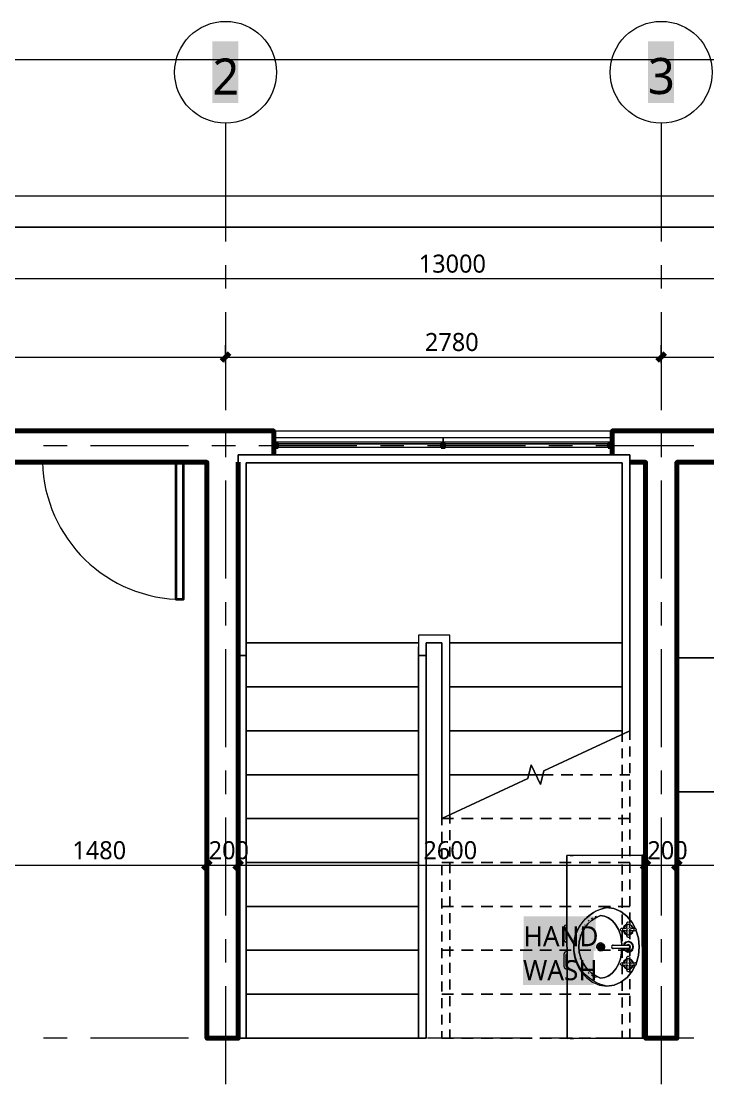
# Model space of a CAD drawing. Header units: millimetres. Extents: x 4711 to 63961, y 15357 to 39432.
# Drawn here: x 24028 to 28407, y 32623 to 39432 of the extents above; entities that cross this region are included whole.
import ezdxf

# ---------------------------------------------------------------- set-up
doc = ezdxf.new("R2010")
doc.units = ezdxf.units.MM
for name, color, linetype in [('A-KITCHEN', 115, 'Continuous'), ('A-WALL', 240, 'Continuous'), ('DIM-Text', 176, 'Continuous'), ('Grid', 210, 'Continuous'), ('WINDOW-Doorr', 42, 'Continuous')]:
    doc.layers.add(name, color=color, linetype=linetype)
doc.styles.add('PDF Trebuchet MS', font='trebuc.ttf')

msp = doc.modelspace()

# ---------------------------------------------------------------- linework, layer by layer
at = {"lineweight": 70}
for points in [[(25356, 37315.4), (25331, 37290.4), (25306, 37265.4)], [(28136, 37315.4), (28111, 37290.4), (28086, 37265.4)], [(25236.5, 34073.5), (25211.5, 34048.5), (25186.5, 34023.5)], [(25436.5, 34073.5), (25411.5, 34048.5), (25386.5, 34023.5)], [(28036, 34073.5), (28011, 34048.5), (27986, 34023.5)], [(28236, 34073.5), (28211, 34048.5), (28186, 34023.5)]]:
    msp.add_lwpolyline(points, dxfattribs=at)
at = {"lineweight": 9}
for points in [[(25331, 37250.8), (25331, 37290.4), (25331, 37365.4)], [(28111, 37250.8), (28111, 37290.4), (28111, 37365.4)], [(25211.5, 34008.8), (25211.5, 34048.5), (25211.5, 34123.5)], [(25411.5, 34008.8), (25411.5, 34048.5), (25411.5, 34123.5)], [(28011, 32944.8), (28009.2, 34111.6)], [(28009.2, 34111.6), (28011, 32944.8)], [(28011, 34008.8), (28011, 34048.5), (28011, 34123.5)], [(28211, 34008.8), (28211, 34048.5), (28211, 34123.5)], [(27666.1, 33709.1), (27673.7, 33713.9)], [(27690.6, 33721.4), (27697.9, 33724.1)], [(27770.2, 33715), (27779.5, 33709.6)], [(27509.9, 33667.4), (27507.4, 33667.4), (27496.3, 33663.4), (27490.2, 33653.3), (27489.9, 33649.9), (27490, 33574.9), (27494, 33563.8), (27504.1, 33557.7), (27507.5, 33557.4), (27510, 33557.4)], [(27510, 33572.4), (27507.5, 33572.4), (27505.4, 33573.6), (27505, 33574.9), (27504.9, 33649.9), (27506, 33652), (27507.4, 33652.4), (27509.9, 33652.4)], [(27607.6, 33635.5), (27610.8, 33642.2)], [(27624.5, 33666.6), (27626.3, 33669.6)], [(27644.7, 33691.6), (27650.7, 33697.1)], [(27794.4, 33698.1), (27801.1, 33692.2)], [(27819.9, 33669.8), (27821.8, 33666.7)], [(27835.5, 33642.5), (27839.1, 33634.6)], [(27892.2, 33625.6), (27879.8, 33631.6), (27866.2, 33629.6), (27865.7, 33629.3), (27856.9, 33628.7), (27851, 33635.2), (27850.6, 33638), (27854.5, 33645.9), (27863.1, 33647.7), (27865.6, 33646.6), (27879.2, 33644.3), (27891.7, 33650), (27892.2, 33650.4)], [(27865.7, 33630.5), (27865.6, 33638), (27865.6, 33645.5)], [(27893.5, 33670), (27884.6, 33667.7), (27872.4, 33656.5), (27868.5, 33645.1)], [(27894, 33666.6), (27882.6, 33662.8), (27871.4, 33647.5), (27871.4, 33644.7)], [(27887.6, 33644.5), (27888.2, 33646.4)], [(27888.2, 33646.5), (27894.2, 33658.8), (27892.2, 33672.4), (27891.9, 33673), (27891.3, 33681.8), (27897.8, 33687.7), (27900.6, 33688), (27908.5, 33684.2), (27910.3, 33675.6), (27909.2, 33673.1), (27906.9, 33659.5), (27912.6, 33647), (27913, 33646.5)], [(27892.2, 33646.5), (27894, 33646.5)], [(27892.2, 33640.2), (27892.2, 33638), (27892.2, 33635.9)], [(27892.3, 33650.4), (27894.1, 33651)], [(27893.1, 33673), (27900.6, 33673), (27908.1, 33673.1)], [(27898.5, 33646.5), (27900.6, 33646.5), (27902.8, 33646.5)], [(27929.8, 33644.8), (27929.8, 33647.6), (27918.6, 33662.9), (27907.2, 33666.6)], [(27907.5, 33650.9), (27909.1, 33650.4), (27921.4, 33644.5), (27935, 33646.5), (27935.6, 33646.8), (27944.4, 33647.4), (27950.3, 33640.8), (27950.6, 33638.1), (27946.8, 33630.2), (27938.2, 33628.4), (27935.7, 33629.4), (27922.1, 33631.8), (27909.6, 33626.1), (27909.1, 33625.7), (27907.5, 33625.2)], [(27932.6, 33645.2), (27931.6, 33651.5), (27921.5, 33664.6), (27907.8, 33670.7)], [(27909.1, 33640.2), (27909.1, 33638.1), (27909.1, 33635.9)], [(27913, 33646.4), (27913.6, 33644.5)], [(27935.6, 33645.6), (27935.6, 33638.1), (27935.7, 33630.6)], [(27588.3, 33565), (27589.1, 33569.8)], [(27595.5, 33600.8), (27596.6, 33605.4)], [(27849.2, 33607.2), (27850.4, 33603.7)], [(27857.3, 33570.6), (27858.3, 33563.6)], [(27868.7, 33630.9), (27869.7, 33624.6), (27879.8, 33611.5), (27893.5, 33605.4)], [(27871.5, 33631.3), (27871.5, 33628.5), (27882.6, 33613.2), (27894.1, 33609.5)], [(27913.5, 33631.2), (27913, 33629.6), (27907.1, 33617.2), (27909.1, 33603.6), (27909.4, 33603.1), (27910, 33594.3), (27903.4, 33588.4), (27900.7, 33588), (27892.8, 33591.9), (27891, 33600.5), (27892, 33603), (27894.4, 33616.6), (27888.7, 33629.1), (27888.3, 33629.6), (27887.8, 33631.2)], [(27894.2, 33625), (27892.3, 33625.6)], [(27908.2, 33603.1), (27900.7, 33603), (27893.2, 33603)], [(27898.5, 33629.6), (27900.2, 33629.6)], [(27900.7, 33629.6), (27902.8, 33629.6)], [(27907.3, 33609.5), (27918.7, 33613.2), (27929.8, 33628.6), (27929.8, 33631.4)], [(27907.8, 33606.1), (27916.7, 33608.4), (27928.9, 33619.6), (27932.8, 33631)], [(27909.1, 33631.4), (27909.1, 33629.6)], [(27586.1, 33524.1), (27586, 33531)], [(27706.8, 33511.2), (27703.5, 33515.2), (27700.5, 33523.4), (27700.5, 33532.1), (27703.4, 33540.2), (27706.8, 33544.2)], [(27700.5, 33532.1), (27700.5, 33530.4)], [(27700.5, 33525.1), (27700.5, 33523.4)], [(27735.9, 33550.1), (27731.6, 33551.9), (27725.1, 33552.8), (27718.6, 33551.9), (27712.6, 33549.4), (27707.4, 33545.4)], [(27707.5, 33510.1), (27712.7, 33506.1), (27718.7, 33503.6), (27725.2, 33502.8), (27731.6, 33503.6), (27736.1, 33505.5)], [(27708.4, 33546.2), (27710.3, 33547.7), (27709, 33546.9)], [(27709, 33508.6), (27710.5, 33507.7), (27708.4, 33509.4)], [(27710.4, 33547.7), (27709.1, 33547)], [(27709.1, 33508.5), (27710.6, 33507.7)], [(27717.6, 33504.1), (27715.1, 33505.1), (27716.6, 33504.3)], [(27716.5, 33551.2), (27715.2, 33550.5), (27717.4, 33551.4)], [(27715.2, 33505.1), (27716.6, 33504.3)], [(27716.5, 33551.2), (27715.3, 33550.5)], [(27858.3, 33489.7), (27860.2, 33518), (27858.2, 33489), (27850.5, 33451.4), (27837.8, 33416.8), (27820.8, 33386.5), (27800, 33361.6), (27776.2, 33343.1), (27750.5, 33331.6), (27723.6, 33327.8), (27750.5, 33331.6), (27776.2, 33343.1), (27800, 33361.6), (27820.8, 33386.5), (27837.8, 33416.8), (27850.5, 33451.4), (27858.2, 33489)], [(27733.7, 33504.3), (27734.9, 33505), (27732.8, 33504.1)], [(27732.9, 33551.4), (27734.7, 33550.6), (27733.6, 33551.3)], [(27733.7, 33504.3), (27734.9, 33505)], [(27736.4, 33549.6), (27741.1, 33546.9), (27746.7, 33540.3), (27749.7, 33532.1), (27749.7, 33523.5), (27746.8, 33515.3), (27741.2, 33508.6), (27736.5, 33505.9)], [(27739.9, 33507.9), (27741.1, 33508.6)], [(27749.7, 33531.1), (27749.7, 33532.1)], [(27749.7, 33523.5), (27749.7, 33524.6)], [(27804.5, 33537.7), (27803.1, 33537.9), (27810.3, 33537.9), (27827.2, 33537.9), (27847.4, 33538), (27867.8, 33538), (27885.1, 33538), (27896.7, 33538), (27900.8, 33538), (27898.2, 33537.7)], [(27898.2, 33518.4), (27900.8, 33518), (27899.5, 33518), (27890.9, 33518), (27875.7, 33518), (27856.3, 33518), (27835.6, 33517.9), (27816.9, 33517.9), (27803.1, 33517.9), (27804.5, 33518.1)], [(27869.3, 33518), (27869.9, 33514.6), (27880, 33501.5), (27895.1, 33494.8), (27900.9, 33494.3), (27916.9, 33498.4), (27929.1, 33509.6), (27934.4, 33525.2), (27931.8, 33541.5), (27921.7, 33554.6), (27906.5, 33561.3), (27900.8, 33561.8), (27884.7, 33557.7), (27872.6, 33546.5), (27869.6, 33538)], [(27872, 33518), (27882.8, 33503.2), (27900.9, 33497.4), (27918.9, 33503.2), (27930, 33518.6), (27930, 33537.6), (27918.8, 33552.9), (27900.8, 33558.7), (27882.7, 33552.8), (27871.9, 33537.8)], [(27912.3, 33536.4), (27911.4, 33538.7), (27900.8, 33543), (27890.2, 33538.6)], [(27890.2, 33517.4), (27900.8, 33513.1), (27911.4, 33517.5), (27913.8, 33523.2)], [(27890.3, 33538.5), (27900.8, 33542.9), (27911.3, 33538.5)], [(27911.3, 33517.6), (27900.8, 33513.2), (27890.4, 33517.6)], [(27898.2, 33537.7), (27900.8, 33538), (27903.4, 33537.7), (27905.8, 33536.7), (27907.9, 33535.1), (27909.5, 33533.1), (27910.5, 33530.6), (27910.8, 33528.1), (27910.5, 33525.5), (27909.5, 33523.2)], [(27909.5, 33523.1), (27907.9, 33521), (27905.8, 33519.4), (27903.4, 33518.4), (27900.8, 33518), (27898.2, 33518.4)], [(27914.1, 33524), (27915.8, 33528.1), (27914.9, 33530.3)], [(27510.1, 33497.4), (27507.6, 33497.4), (27496.5, 33493.4), (27490.5, 33483.3), (27490.2, 33479.9), (27490.3, 33404.9), (27494.3, 33393.8), (27504.4, 33387.7), (27507.8, 33387.4), (27510.3, 33387.4)], [(27510.3, 33402.4), (27507.8, 33402.4), (27505.7, 33403.6), (27505.3, 33404.9), (27505.2, 33479.9), (27506.3, 33482), (27507.7, 33482.4), (27510.2, 33482.4)], [(27589.2, 33485.3), (27588.4, 33490)], [(27596.9, 33449.7), (27595.7, 33454.3)], [(27850.6, 33452.3), (27849.5, 33448.7)], [(27892.6, 33405.6), (27880.2, 33411.6), (27866.6, 33409.6), (27866, 33409.3), (27857.2, 33408.7), (27851.4, 33415.2), (27851, 33418), (27854.8, 33425.9), (27863.4, 33427.7), (27866, 33426.6), (27879.5, 33424.3), (27892, 33430), (27892.5, 33430.4)], [(27858.5, 33493.3), (27857.5, 33485.3)], [(27893.8, 33450), (27884.9, 33447.7), (27872.8, 33436.5), (27868.8, 33425.1)], [(27894.4, 33446.6), (27882.9, 33442.8), (27871.8, 33427.5), (27871.8, 33424.7)], [(27888.6, 33426.5), (27894.5, 33438.8), (27892.6, 33452.4), (27892.3, 33453), (27891.7, 33461.8), (27898.2, 33467.7), (27900.9, 33468), (27908.8, 33464.2), (27910.6, 33455.6), (27909.6, 33453.1), (27907.3, 33439.5), (27912.9, 33427), (27913.4, 33426.5)], [(27892.6, 33430.5), (27894.5, 33431)], [(27893.4, 33453), (27900.9, 33453), (27908.4, 33453.1)], [(27930.2, 33424.8), (27930.2, 33427.6), (27919, 33442.9), (27907.5, 33446.6)], [(27907.8, 33430.9), (27909.4, 33430.4), (27921.8, 33424.5), (27935.4, 33426.5), (27936, 33426.8), (27944.7, 33427.4), (27950.6, 33420.8), (27951, 33418.1), (27947.1, 33410.2), (27938.6, 33408.4), (27936, 33409.4), (27922.5, 33411.8), (27910, 33406.1), (27909.5, 33405.7), (27907.8, 33405.2)], [(27933, 33425.2), (27931.9, 33431.5), (27921.8, 33444.6), (27908.1, 33450.7)], [(27611.1, 33413), (27608, 33419.7)], [(27626.8, 33385.6), (27624.9, 33388.6)], [(27651.2, 33358.2), (27645.2, 33363.7)], [(27801.6, 33363.6), (27795, 33357.7)], [(27822.3, 33389.2), (27820.4, 33386)], [(27839.5, 33421.3), (27835.9, 33413.4)], [(27866, 33410.5), (27866, 33418), (27866, 33425.5)], [(27869, 33410.9), (27870, 33404.6), (27880.2, 33391.5), (27893.9, 33385.4)], [(27871.8, 33411.3), (27871.8, 33408.5), (27883, 33393.2), (27894.4, 33389.5)], [(27888, 33424.5), (27888.6, 33426.4)], [(27914.1, 33412), (27913.4, 33409.6), (27907.4, 33397.2), (27909.4, 33383.6), (27909.7, 33383.1), (27910.3, 33374.3), (27903.8, 33368.4), (27901.1, 33368), (27893.2, 33371.9), (27891.4, 33380.5), (27892.4, 33383), (27894.7, 33396.6), (27889.1, 33409.1), (27888.6, 33409.6), (27888.1, 33411.2)], [(27892.5, 33426.5), (27894.4, 33426.5)], [(27892.5, 33420.2), (27892.5, 33418), (27892.5, 33415.9)], [(27894.5, 33405), (27892.7, 33405.6)], [(27908.5, 33383.1), (27901, 33383), (27893.5, 33383)], [(27898.8, 33426.5), (27901, 33426.5), (27903.1, 33426.5)], [(27898.9, 33409.6), (27901, 33409.6), (27903.2, 33409.6)], [(27907.6, 33389.5), (27919.1, 33393.2), (27930.2, 33408.6), (27930.2, 33411.4)], [(27908.1, 33386.1), (27917.1, 33388.4), (27929.2, 33399.6), (27933.2, 33411)], [(27909.4, 33420.2), (27909.4, 33418.1), (27909.4, 33415.9)], [(27909.5, 33411.4), (27909.5, 33409.6)], [(27913.4, 33426.4), (27914.1, 33424.1)], [(27936, 33425.6), (27936, 33418.1), (27936, 33410.6)], [(27674.3, 33341.4), (27666.7, 33346.2)], [(27698.5, 33331.3), (27691.2, 33334)], [(27780.1, 33346.1), (27770.8, 33340.7)], [(27244.2, 32944.8), (26619.2, 32944.8)], [(27544.2, 32944.8), (27394.2, 32944.8)], [(27611, 32944.1), (28011, 32944.8)], [(28011, 32944.8), (27611, 32944.1)], [(28319.2, 32944.8), (27694.2, 32944.8)]]:
    msp.add_lwpolyline(points, dxfattribs=at)
at = {"color": 94, "lineweight": 9, "true_color": 0x00a600}
for points in [[(24036, 36819.2), (24186, 36819.2)], [(24336, 36819.2), (24486, 36819.2)], [(24636, 36819.2), (24786, 36819.2)], [(24936, 36819.2), (25086, 36819.2)], [(25236, 36819.2), (25386, 36819.2)], [(25536, 36819.2), (25686, 36819.2)], [(25836, 36819.2), (25986, 36819.2)], [(26136, 36819.2), (26286, 36819.2)], [(26436, 36819.2), (26586, 36819.2)], [(26736, 36819.2), (26886, 36819.2)], [(27036, 36819.2), (27186, 36819.2)], [(27336, 36819.2), (27486, 36819.2)], [(27636, 36819.2), (27786, 36819.2)], [(27936, 36819.2), (28086, 36819.2)], [(28236, 36819.2), (28386, 36819.2)]]:
    msp.add_lwpolyline(points, dxfattribs=at)
at = {"lineweight": 18}
for points in [[(25638.5, 36774.3), (25638.5, 36749.3)], [(25638.5, 36666.1), (25638.5, 36712.3)], [(27798.5, 36712.3), (27798.5, 36666.1)]]:
    msp.add_lwpolyline(points, dxfattribs=at)
at = {"lineweight": 35}
msp.add_lwpolyline([(25638.5, 36712.3), (25663.5, 36712.3), (25663.5, 36737.3), (25638.5, 36737.3)], close=True, dxfattribs=at)
at = {"lineweight": 9}
for points in [[(25411.5, 35466.1), (25411.5, 36619.2)], [(27911.5, 35186.1), (27911.5, 34906.1), (27911.5, 35186.1), (27911.5, 35466.1), (27911.5, 36619.2), (27911.5, 35466.1)], [(25461.9, 35480.5), (25461.9, 35386.1), (25411.9, 35386.1), (25411.9, 35480.5), (25411.9, 35386.1), (25461.9, 35386.1)], [(26561.1, 35386.1), (26561.1, 32946.1), (26611.1, 32946.1), (26611.1, 35391.5), (26611.1, 35466.5), (26711.9, 35466.5), (26711.9, 34346.5), (26761.9, 34369.8), (26761.9, 35516.5), (26561.1, 35516.5), (26561.1, 35391.5), (26561.1, 32946.1)], [(26761.9, 34369.8), (26761.9, 35516.5), (26561.1, 35516.5), (26561.1, 35391.5), (26561.1, 32946.1), (26611.1, 32946.1), (26611.1, 35391.5), (26611.1, 35466.5), (26711.9, 35466.5), (26711.9, 34346.5), (26761.9, 34369.8), (26761.9, 34315.2)], [(25549, 35466.1), (25461.9, 35466.1), (26561.1, 35466.1), (26474, 35466.1), (26561.1, 35466.1), (25461.9, 35466.1)], [(25674, 35466.1), (25599, 35466.1)], [(25799, 35466.1), (25724, 35466.1)], [(25924, 35466.1), (25849, 35466.1)], [(26049, 35466.1), (25974, 35466.1)], [(26174, 35466.1), (26099, 35466.1)], [(26299, 35466.1), (26224, 35466.1)], [(26424, 35466.1), (26349, 35466.1)], [(26611.1, 35386.1), (26561.1, 35386.1), (26561.1, 35397.6), (26561.1, 35441.5), (26561.1, 35397.6), (26561.1, 35386.1), (26611.1, 35386.1), (26611.1, 32946.1), (26561.1, 32946.1), (26611.1, 32946.1), (26611.1, 35386.1), (26611.1, 35397.6), (26611.1, 35441.5), (26611.1, 35397.6)], [(26611.5, 34066.1), (26611.5, 33786.1), (26611.5, 33506.1), (26611.5, 33786.1), (26611.5, 34066.1), (26611.5, 34346.1), (26611.5, 34626.1), (26611.5, 34906.1), (26611.5, 35186.1), (26611.5, 35466.1), (26711.5, 35466.1), (26711.5, 35186.1), (26711.5, 35466.1), (26611.5, 35466.1), (26611.5, 35186.1), (26611.5, 34906.1), (26611.5, 34626.1), (26611.5, 34346.1)], [(27774, 35466.1), (27861.1, 35466.1), (26761.9, 35466.1), (26849, 35466.1), (26761.9, 35466.1), (27861.1, 35466.1)], [(26899, 35466.1), (26974, 35466.1)], [(27024, 35466.1), (27099, 35466.1)], [(27149, 35466.1), (27224, 35466.1)], [(27274, 35466.1), (27349, 35466.1)], [(27399, 35466.1), (27474, 35466.1)], [(27524, 35466.1), (27599, 35466.1)], [(27649, 35466.1), (27724, 35466.1)], [(25461.9, 32946.1), (25461.9, 35386.1)], [(25411.5, 33226.1), (25411.5, 32946.1), (25411.5, 33226.1), (25411.5, 33506.1), (25411.5, 33786.1), (25411.5, 34066.1), (25411.5, 34346.1), (25411.5, 34626.1), (25411.5, 34906.1), (25411.5, 35186.1), (25411.5, 34906.1), (25411.5, 34626.1), (25411.5, 34346.1), (25411.5, 34066.1), (25411.5, 33786.1), (25411.5, 33506.1)], [(26561.1, 35186.1), (26474, 35186.1), (26561.1, 35186.1), (25461.9, 35186.1), (25549, 35186.1), (25461.9, 35186.1)], [(25674, 35186.1), (25599, 35186.1)], [(25799, 35186.1), (25724, 35186.1)], [(25924, 35186.1), (25849, 35186.1)], [(26049, 35186.1), (25974, 35186.1)], [(26174, 35186.1), (26099, 35186.1)], [(26299, 35186.1), (26224, 35186.1)], [(26424, 35186.1), (26349, 35186.1)], [(26711.5, 34906.1), (26711.5, 35186.1), (26711.5, 34906.1), (26711.5, 34626.1), (26711.5, 34346.3), (26711.5, 34303.4), (26711.5, 34346.3), (26711.5, 34626.1)], [(26761.9, 35186.1), (26849, 35186.1), (26761.9, 35186.1), (27861.1, 35186.1), (27774, 35186.1), (27861.1, 35186.1)], [(26899, 35186.1), (26974, 35186.1)], [(27024, 35186.1), (27099, 35186.1)], [(27149, 35186.1), (27224, 35186.1)], [(27274, 35186.1), (27349, 35186.1)], [(27399, 35186.1), (27474, 35186.1)], [(27524, 35186.1), (27599, 35186.1)], [(27649, 35186.1), (27724, 35186.1)], [(26561.1, 34906.1), (26474, 34906.1), (26561.1, 34906.1), (25461.9, 34906.1), (25549, 34906.1), (25461.9, 34906.1)], [(25674, 34906.1), (25599, 34906.1)], [(25799, 34906.1), (25724, 34906.1)], [(25924, 34906.1), (25849, 34906.1)], [(26049, 34906.1), (25974, 34906.1)], [(26174, 34906.1), (26099, 34906.1)], [(26299, 34906.1), (26224, 34906.1)], [(26424, 34906.1), (26349, 34906.1)], [(27341.2, 34562.4), (27281.8, 34689.9), (27260.5, 34602.4), (26711.5, 34346.3), (27260.5, 34602.4), (27281.8, 34689.9), (27341.2, 34562.4), (27362.5, 34649.9), (27911.5, 34905.9), (27911.5, 34906.1), (27911.5, 34905.9), (27911.5, 34848.2), (27911.5, 34905.9), (27362.5, 34649.9)], [(26761.9, 34906.1), (26849, 34906.1), (26761.9, 34906.1), (27861.1, 34906.1), (27774, 34906.1), (27861.1, 34906.1)], [(26899, 34906.1), (26974, 34906.1)], [(27024, 34906.1), (27099, 34906.1)], [(27149, 34906.1), (27224, 34906.1)], [(27274, 34906.1), (27349, 34906.1)], [(27399, 34906.1), (27474, 34906.1)], [(27524, 34906.1), (27599, 34906.1)], [(27649, 34906.1), (27724, 34906.1)], [(27861.1, 34836.5), (27861.1, 34882.4)], [(27861.1, 34730.5), (27861.1, 34794.1)], [(27911.1, 34742.1), (27911.1, 34805.7)], [(27911.5, 34742.2), (27911.5, 34805.8)], [(27861.1, 34624.5), (27861.1, 34688.1)], [(27911.1, 34636.1), (27911.1, 34699.7)], [(27911.5, 34636.2), (27911.5, 34699.8)], [(26561.1, 34626.1), (26474, 34626.1), (26561.1, 34626.1), (25461.9, 34626.1), (25549, 34626.1), (25461.9, 34626.1)], [(25674, 34626.1), (25599, 34626.1)], [(25799, 34626.1), (25724, 34626.1)], [(25924, 34626.1), (25849, 34626.1)], [(26049, 34626.1), (25974, 34626.1)], [(26174, 34626.1), (26099, 34626.1)], [(26299, 34626.1), (26224, 34626.1)], [(26424, 34626.1), (26349, 34626.1)], [(26761.9, 34626.1), (26801.6, 34626.1), (26761.9, 34626.1), (27266.3, 34626.1)], [(26851.6, 34626.1), (26926.6, 34626.1)], [(26976.6, 34626.1), (27051.6, 34626.1)], [(27101.6, 34626.1), (27176.6, 34626.1)], [(27266.3, 34626.1), (27311.5, 34626.1), (27266.3, 34626.1), (27311.5, 34626.1), (27266.3, 34626.1), (27226.6, 34626.1)], [(27311.5, 34626.1), (27356.7, 34626.1), (27421.6, 34626.1), (27356.7, 34626.1)], [(27311.5, 34626.1), (27356.7, 34626.1), (27421.6, 34626.1), (27356.7, 34626.1)], [(27471.6, 34626.1), (27546.6, 34626.1)], [(27471.6, 34626.1), (27546.6, 34626.1)], [(27596.6, 34626.1), (27671.6, 34626.1)], [(27596.6, 34626.1), (27671.6, 34626.1)], [(27721.6, 34626.1), (27796.6, 34626.1)], [(27721.6, 34626.1), (27796.6, 34626.1)], [(27846.6, 34626.1), (27911.5, 34626.1)], [(27846.6, 34626.1), (27911.5, 34626.1)], [(27911.1, 34530.1), (27911.1, 34593.7)], [(27911.5, 34530.2), (27911.5, 34593.8)], [(27861.1, 34518.5), (27861.1, 34582.1)], [(27861.1, 34412.5), (27861.1, 34476.1)], [(27911.1, 34424.1), (27911.1, 34487.7)], [(27911.5, 34424.2), (27911.5, 34487.8)], [(26561.1, 34346.1), (26474, 34346.1), (26561.1, 34346.1), (25461.9, 34346.1), (25549, 34346.1), (25461.9, 34346.1)], [(25674, 34346.1), (25599, 34346.1)], [(25799, 34346.1), (25724, 34346.1)], [(25924, 34346.1), (25849, 34346.1)], [(26049, 34346.1), (25974, 34346.1)], [(26174, 34346.1), (26099, 34346.1)], [(26299, 34346.1), (26224, 34346.1)], [(26424, 34346.1), (26349, 34346.1)], [(26711.5, 34346.1), (26786.5, 34346.1)], [(26711.5, 34346.1), (26786.5, 34346.1)], [(26711.9, 34303.5), (26711.9, 34346.5)], [(26836.5, 34346.1), (26911.5, 34346.1)], [(26836.5, 34346.1), (26911.5, 34346.1)], [(26961.5, 34346.1), (27036.5, 34346.1)], [(26961.5, 34346.1), (27036.5, 34346.1)], [(27086.5, 34346.1), (27161.5, 34346.1)], [(27086.5, 34346.1), (27161.5, 34346.1)], [(27211.5, 34346.1), (27286.5, 34346.1)], [(27211.5, 34346.1), (27286.5, 34346.1)], [(27336.5, 34346.1), (27411.5, 34346.1)], [(27336.5, 34346.1), (27411.5, 34346.1)], [(27461.5, 34346.1), (27536.5, 34346.1)], [(27461.5, 34346.1), (27536.5, 34346.1)], [(27586.5, 34346.1), (27661.5, 34346.1)], [(27586.5, 34346.1), (27661.5, 34346.1)], [(27711.5, 34346.1), (27786.5, 34346.1)], [(27711.5, 34346.1), (27786.5, 34346.1)], [(27836.5, 34346.1), (27911.5, 34346.1)], [(27836.5, 34346.1), (27911.5, 34346.1)], [(27861.1, 34306.5), (27861.1, 34370.1)], [(27911.1, 34318.1), (27911.1, 34381.7)], [(27911.5, 34318.2), (27911.5, 34381.8)], [(26711.5, 34197.4), (26711.5, 34261)], [(26711.9, 34197.5), (26711.9, 34261.1)], [(26761.9, 34209.2), (26761.9, 34272.8)], [(27861.1, 34200.5), (27861.1, 34264.1)], [(27911.1, 34212.1), (27911.1, 34275.7)], [(27911.5, 34212.2), (27911.5, 34275.8)], [(26711.5, 34091.4), (26711.5, 34155)], [(26711.9, 34091.5), (26711.9, 34155.1)], [(26761.9, 34103.2), (26761.9, 34166.8)], [(27551, 32944.1), (28011, 32944.8), (28009.2, 34111.6), (28011, 32944.8), (28009.2, 34111.6), (27509.2, 34110.8), (27511, 32944), (28011, 32944.8), (28009.2, 34111.6), (28011, 32944.8), (27511, 32944), (27509.2, 34110.8), (28009.2, 34111.6), (27989.2, 34111.6), (28009.2, 34111.6), (28011, 32944.8), (28009.2, 34111.6), (27999.2, 34111.6), (28009.2, 34111.6), (27609.2, 34111), (28009.2, 34111.6), (27549.2, 34110.9), (28009.2, 34111.6), (28011, 32944.8)], [(27549.2, 34110.9), (27529.2, 34110.9)], [(27861.1, 34094.5), (27861.1, 34158.1)], [(27911.1, 34106.1), (27911.1, 34169.7)], [(27911.5, 34106.2), (27911.5, 34169.8)], [(27989.2, 34111.6), (27991, 32944.8)], [(26561.1, 34066.1), (26474, 34066.1), (26561.1, 34066.1), (25461.9, 34066.1), (25549, 34066.1), (25461.9, 34066.1)], [(25674, 34066.1), (25599, 34066.1)], [(25799, 34066.1), (25724, 34066.1)], [(25924, 34066.1), (25849, 34066.1)], [(26049, 34066.1), (25974, 34066.1)], [(26174, 34066.1), (26099, 34066.1)], [(26299, 34066.1), (26224, 34066.1)], [(26424, 34066.1), (26349, 34066.1)], [(26711.5, 34066.1), (26786.5, 34066.1)], [(26711.5, 34066.1), (26786.5, 34066.1)], [(26711.5, 33985.4), (26711.5, 34049)], [(26711.9, 33985.5), (26711.9, 34049.1)], [(26761.9, 33997.2), (26761.9, 34060.8)], [(26836.5, 34066.1), (26911.5, 34066.1)], [(26836.5, 34066.1), (26911.5, 34066.1)], [(26961.5, 34066.1), (27036.5, 34066.1)], [(26961.5, 34066.1), (27036.5, 34066.1)], [(27086.5, 34066.1), (27161.5, 34066.1)], [(27086.5, 34066.1), (27161.5, 34066.1)], [(27211.5, 34066.1), (27286.5, 34066.1)], [(27211.5, 34066.1), (27286.5, 34066.1)], [(27336.5, 34066.1), (27411.5, 34066.1)], [(27336.5, 34066.1), (27411.5, 34066.1)], [(27461.5, 34066.1), (27536.5, 34066.1)], [(27461.5, 34066.1), (27536.5, 34066.1)], [(27586.5, 34066.1), (27661.5, 34066.1)], [(27586.5, 34066.1), (27661.5, 34066.1)], [(27711.5, 34066.1), (27786.5, 34066.1)], [(27711.5, 34066.1), (27786.5, 34066.1)], [(27836.5, 34066.1), (27911.5, 34066.1)], [(27836.5, 34066.1), (27911.5, 34066.1)], [(27861.1, 33988.5), (27861.1, 34052.1)], [(27911.1, 34000.1), (27911.1, 34063.7)], [(27911.5, 34000.2), (27911.5, 34063.8)], [(27989.2, 34091.6), (27991, 32964.8)], [(28009.2, 34091.6), (28011, 32964.8)], [(28009.2, 34091.6), (28011, 32964.8)], [(26711.5, 33879.4), (26711.5, 33943)], [(26711.9, 33879.5), (26711.9, 33943.1)], [(26761.9, 33891.2), (26761.9, 33954.8)], [(27861.1, 33882.5), (27861.1, 33946.1)], [(27911.1, 33894.1), (27911.1, 33957.7)], [(27911.5, 33894.2), (27911.5, 33957.8)], [(26761.9, 33785.2), (26761.9, 33848.8)], [(27861.1, 33776.5), (27861.1, 33840.1)], [(27911.1, 33788.1), (27911.1, 33851.7)], [(27911.5, 33788.2), (27911.5, 33851.8)], [(26561.1, 33786.1), (26474, 33786.1), (26561.1, 33786.1), (25461.9, 33786.1), (25549, 33786.1), (25461.9, 33786.1)], [(25674, 33786.1), (25599, 33786.1)], [(25799, 33786.1), (25724, 33786.1)], [(25924, 33786.1), (25849, 33786.1)], [(26049, 33786.1), (25974, 33786.1)], [(26174, 33786.1), (26099, 33786.1)], [(26299, 33786.1), (26224, 33786.1)], [(26424, 33786.1), (26349, 33786.1)], [(26711.5, 33773.4), (26711.5, 33837)], [(26711.5, 33786.1), (26786.5, 33786.1)], [(26711.5, 33786.1), (26786.5, 33786.1)], [(26711.9, 33773.5), (26711.9, 33837.1)], [(26836.5, 33786.1), (26911.5, 33786.1)], [(26836.5, 33786.1), (26911.5, 33786.1)], [(26961.5, 33786.1), (27036.5, 33786.1)], [(26961.5, 33786.1), (27036.5, 33786.1)], [(27086.5, 33786.1), (27161.5, 33786.1)], [(27086.5, 33786.1), (27161.5, 33786.1)], [(27211.5, 33786.1), (27286.5, 33786.1)], [(27211.5, 33786.1), (27286.5, 33786.1)], [(27336.5, 33786.1), (27411.5, 33786.1)], [(27336.5, 33786.1), (27411.5, 33786.1)], [(27461.5, 33786.1), (27536.5, 33786.1)], [(27461.5, 33786.1), (27536.5, 33786.1)], [(27586.5, 33786.1), (27661.5, 33786.1)], [(27586.5, 33786.1), (27661.5, 33786.1)], [(27711.5, 33786.1), (27786.5, 33786.1)], [(27711.5, 33786.1), (27786.5, 33786.1)], [(27944.9, 33646.6), (27925.3, 33684), (27892.4, 33723.5), (27853, 33753.2), (27809.1, 33771.6), (27762.9, 33777.8), (27809.1, 33771.6), (27853, 33753.2), (27892.4, 33723.5), (27925.3, 33684)], [(27836.5, 33786.1), (27911.5, 33786.1)], [(27836.5, 33786.1), (27911.5, 33786.1)], [(26711.5, 33667.4), (26711.5, 33731)], [(26711.9, 33667.5), (26711.9, 33731.1)], [(26761.9, 33679.2), (26761.9, 33742.8)], [(27723, 33727.8), (27749.8, 33724), (27775.6, 33712.6), (27799.4, 33694.2), (27820.3, 33669.3), (27837.5, 33639.1), (27850.2, 33604.5), (27858.1, 33567), (27860.1, 33538), (27858.1, 33567), (27850.2, 33604.5), (27837.5, 33639.1), (27820.3, 33669.3), (27799.4, 33694.2), (27775.6, 33712.6), (27749.8, 33724)], [(27861.1, 33670.5), (27861.1, 33734.1)], [(27911.1, 33682.1), (27911.1, 33745.7)], [(27911.5, 33682.2), (27911.5, 33745.8)], [(26761.9, 33573.2), (26761.9, 33636.8)], [(27911.1, 33576.1), (27911.1, 33639.7)], [(27911.5, 33576.2), (27911.5, 33639.8)], [(27950.4, 33419.7), (27965.7, 33472.5), (27970.8, 33528.2), (27965.5, 33583.8), (27950.1, 33636.6), (27965.5, 33583.8), (27970.8, 33528.2), (27965.7, 33472.5)], [(26711.5, 33561.4), (26711.5, 33625)], [(26711.9, 33561.5), (26711.9, 33625.1)], [(27861.1, 33564.5), (27861.1, 33628.1)], [(27892.2, 33631.4), (27892.2, 33629.6)], [(27894, 33629.6), (27892.2, 33629.6)], [(26561.1, 33506.1), (26474, 33506.1), (26561.1, 33506.1), (25461.9, 33506.1), (25549, 33506.1), (25461.9, 33506.1)], [(25674, 33506.1), (25599, 33506.1)], [(25799, 33506.1), (25724, 33506.1)], [(25924, 33506.1), (25849, 33506.1)], [(26049, 33506.1), (25974, 33506.1)], [(26174, 33506.1), (26099, 33506.1)], [(26299, 33506.1), (26224, 33506.1)], [(26424, 33506.1), (26349, 33506.1)], [(26611.5, 33226.1), (26611.5, 32946.1), (26611.5, 33226.1), (26611.5, 33506.1)], [(26711.5, 33455.4), (26711.5, 33519)], [(26711.5, 33506.1), (26786.5, 33506.1)], [(26711.5, 33506.1), (26786.5, 33506.1)], [(26711.9, 33455.5), (26711.9, 33519.1)], [(26761.9, 33467.2), (26761.9, 33530.8)], [(26836.5, 33506.1), (26911.5, 33506.1)], [(26836.5, 33506.1), (26911.5, 33506.1)], [(26961.5, 33506.1), (27036.5, 33506.1)], [(26961.5, 33506.1), (27036.5, 33506.1)], [(27086.5, 33506.1), (27161.5, 33506.1)], [(27086.5, 33506.1), (27161.5, 33506.1)], [(27211.5, 33506.1), (27286.5, 33506.1)], [(27211.5, 33506.1), (27286.5, 33506.1)], [(27336.5, 33506.1), (27411.5, 33506.1)], [(27336.5, 33506.1), (27411.5, 33506.1)], [(27461.5, 33506.1), (27536.5, 33506.1)], [(27461.5, 33506.1), (27536.5, 33506.1)], [(27586.5, 33506.1), (27661.5, 33506.1)], [(27586.5, 33506.1), (27661.5, 33506.1)], [(27700.8, 33533.1), (27700.5, 33530.3)], [(27700.5, 33525.2), (27700.8, 33522.4)], [(27706.2, 33529.7), (27706.7, 33532.6), (27707.7, 33535.4), (27717.6, 33529.7)], [(27706.2, 33529.7), (27717.6, 33529.7), (27707.7, 33535.4), (27706.7, 33532.6)], [(27707.7, 33520), (27706.7, 33522.8), (27706.2, 33525.7), (27717.6, 33525.7)], [(27707.7, 33520), (27717.6, 33525.7), (27706.2, 33525.7), (27706.7, 33522.8)], [(27713.9, 33543.1), (27719.6, 33533.3), (27709.7, 33539), (27711.6, 33541.2)], [(27713.9, 33543.1), (27711.6, 33541.2), (27709.7, 33539), (27719.6, 33533.3)], [(27719.6, 33522.3), (27713.9, 33512.4), (27711.6, 33514.3), (27709.7, 33516.6)], [(27719.6, 33522.3), (27709.7, 33516.6), (27711.6, 33514.3), (27713.9, 33512.4)], [(27711.5, 33506.1), (27786.5, 33506.1)], [(27711.5, 33506.1), (27786.5, 33506.1)], [(27717.3, 33545.1), (27720.1, 33546.1), (27723, 33546.7), (27723, 33535.3)], [(27717.3, 33545.1), (27723, 33535.3), (27723, 33546.7), (27720.1, 33546.1)], [(27717.4, 33510.4), (27723.1, 33520.3), (27723.1, 33508.9), (27720.2, 33509.4)], [(27717.4, 33510.4), (27720.2, 33509.4), (27723.1, 33508.9), (27723.1, 33520.3)], [(27732.8, 33545.2), (27727.1, 33535.3), (27727.1, 33546.7), (27730, 33546.1)], [(27732.8, 33545.2), (27730, 33546.1), (27727.1, 33546.7), (27727.1, 33535.3)], [(27732.9, 33510.4), (27730.1, 33509.4), (27727.2, 33508.9), (27727.1, 33520.3)], [(27732.9, 33510.4), (27727.1, 33520.3), (27727.2, 33508.9), (27730.1, 33509.4)], [(27736.3, 33543.2), (27738.5, 33541.3), (27740.5, 33539), (27730.6, 33533.3)], [(27736.3, 33543.2), (27730.6, 33533.3), (27740.5, 33539), (27738.5, 33541.3)], [(27730.6, 33522.3), (27740.5, 33516.6), (27738.6, 33514.4), (27736.3, 33512.4)], [(27730.6, 33522.3), (27736.3, 33512.4), (27738.6, 33514.4), (27740.5, 33516.6)], [(27744, 33529.8), (27732.6, 33529.8), (27742.5, 33535.5), (27743.5, 33532.7)], [(27744, 33529.8), (27743.5, 33532.7), (27742.5, 33535.5), (27732.6, 33529.8)], [(27742.5, 33520.1), (27732.6, 33525.8), (27744, 33525.8), (27743.5, 33522.9)], [(27742.5, 33520.1), (27743.5, 33522.9), (27744, 33525.8), (27732.6, 33525.8)], [(27740, 33508), (27741.7, 33509.3)], [(27741.6, 33546.4), (27740.1, 33547.5)], [(27749.7, 33531), (27749.5, 33532.8)], [(27749.5, 33522.8), (27749.7, 33524.6)], [(27836.5, 33506.1), (27911.5, 33506.1)], [(27836.5, 33506.1), (27911.5, 33506.1)], [(27861.1, 33458.5), (27861.1, 33522.1)], [(27911.1, 33470.1), (27911.1, 33533.7)], [(27911.5, 33470.2), (27911.5, 33533.8)], [(26711.5, 33349.4), (26711.5, 33413)], [(26711.9, 33349.5), (26711.9, 33413.1)], [(26761.9, 33361.2), (26761.9, 33424.8)], [(27861.1, 33352.5), (27861.1, 33416.1)], [(27892.5, 33411.4), (27892.6, 33409.6)], [(27894.4, 33409.6), (27892.6, 33409.6)], [(27911.1, 33364.1), (27911.1, 33427.7)], [(27911.5, 33364.2), (27911.5, 33427.8)], [(26711.5, 33243.4), (26711.5, 33307)], [(26711.9, 33243.5), (26711.9, 33307.1)], [(26761.9, 33255.2), (26761.9, 33318.8)], [(27861.1, 33246.5), (27861.1, 33310.1)], [(27911.1, 33258.1), (27911.1, 33321.7)], [(27911.5, 33258.2), (27911.5, 33321.8)], [(26561.1, 33226.1), (26474, 33226.1), (26561.1, 33226.1), (25461.9, 33226.1), (25549, 33226.1), (25461.9, 33226.1)], [(25674, 33226.1), (25599, 33226.1)], [(25799, 33226.1), (25724, 33226.1)], [(25924, 33226.1), (25849, 33226.1)], [(26049, 33226.1), (25974, 33226.1)], [(26174, 33226.1), (26099, 33226.1)], [(26299, 33226.1), (26224, 33226.1)], [(26424, 33226.1), (26349, 33226.1)], [(26711.5, 33226.1), (26786.5, 33226.1)], [(26711.5, 33226.1), (26786.5, 33226.1)], [(26836.5, 33226.1), (26911.5, 33226.1)], [(26836.5, 33226.1), (26911.5, 33226.1)], [(26961.5, 33226.1), (27036.5, 33226.1)], [(26961.5, 33226.1), (27036.5, 33226.1)], [(27086.5, 33226.1), (27161.5, 33226.1)], [(27086.5, 33226.1), (27161.5, 33226.1)], [(27211.5, 33226.1), (27286.5, 33226.1)], [(27211.5, 33226.1), (27286.5, 33226.1)], [(27336.5, 33226.1), (27411.5, 33226.1)], [(27336.5, 33226.1), (27411.5, 33226.1)], [(27461.5, 33226.1), (27536.5, 33226.1)], [(27461.5, 33226.1), (27536.5, 33226.1)], [(27586.5, 33226.1), (27661.5, 33226.1)], [(27586.5, 33226.1), (27661.5, 33226.1)], [(27711.5, 33226.1), (27786.5, 33226.1)], [(27711.5, 33226.1), (27786.5, 33226.1)], [(27836.5, 33226.1), (27911.5, 33226.1)], [(27836.5, 33226.1), (27911.5, 33226.1)], [(26711.5, 33137.4), (26711.5, 33201)], [(26711.9, 33137.5), (26711.9, 33201.1)], [(26761.9, 33149.2), (26761.9, 33212.8)], [(27861.1, 33140.5), (27861.1, 33204.1)], [(27911.1, 33152.1), (27911.1, 33215.7)], [(27911.5, 33152.2), (27911.5, 33215.8)], [(26711.5, 33031.4), (26711.5, 33095)], [(26711.9, 33031.5), (26711.9, 33095.1)], [(26761.9, 33043.2), (26761.9, 33106.8)], [(27861.1, 33034.5), (27861.1, 33098.1)], [(27911.1, 33046.1), (27911.1, 33109.7)], [(27911.5, 33046.2), (27911.5, 33109.8)], [(26711.5, 32946.1), (26786.5, 32946.1), (26711.5, 32946.1), (26711.5, 32989)], [(26711.9, 32946.1), (26761.9, 32946.1), (26761.9, 33000.8), (26761.9, 32946.1), (26711.9, 32946.1), (26711.9, 32989.1)], [(27911.5, 32946.1), (27911.5, 33003.8), (27911.5, 32946.1), (27836.5, 32946.1)], [(27861.1, 32946.1), (27911.1, 32946.1), (27911.1, 33003.7), (27911.1, 32946.1), (27861.1, 32946.1), (27861.1, 32992.1)], [(26611.5, 32946.1), (26536.5, 32946.1), (26611.5, 32946.1), (25411.5, 32946.1), (25486.5, 32946.1), (25411.5, 32946.1)], [(25611.5, 32946.1), (25536.5, 32946.1)], [(25736.5, 32946.1), (25661.5, 32946.1)], [(25861.5, 32946.1), (25786.5, 32946.1)], [(25986.5, 32946.1), (25911.5, 32946.1)], [(26111.5, 32946.1), (26036.5, 32946.1)], [(26236.5, 32946.1), (26161.5, 32946.1)], [(26361.5, 32946.1), (26286.5, 32946.1)], [(26486.5, 32946.1), (26411.5, 32946.1)], [(26836.5, 32946.1), (26911.5, 32946.1)], [(26961.5, 32946.1), (27036.5, 32946.1)], [(27086.5, 32946.1), (27161.5, 32946.1)], [(27211.5, 32946.1), (27286.5, 32946.1)], [(27336.5, 32946.1), (27411.5, 32946.1)], [(27461.5, 32946.1), (27536.5, 32946.1)], [(27531, 32944), (27551, 32944.1)], [(27586.5, 32946.1), (27661.5, 32946.1)], [(27711.5, 32946.1), (27786.5, 32946.1)], [(28011, 32944.8), (27991, 32944.8)], [(28011, 32944.8), (28001, 32944.8)]]:
    msp.add_lwpolyline(points, close=True, dxfattribs=at)
msp.add_lwpolyline([(27634.9, 33331.7), (27673.6, 33302.4), (27717.5, 33284), (27763.7, 33277.8), (27809.9, 33284.2), (27853.7, 33302.7), (27893, 33332.6), (27925.8, 33372.2), (27945.3, 33409.7), (27925.8, 33372.2), (27893, 33332.6), (27853.7, 33302.7), (27809.9, 33284.2), (27763.7, 33277.8, -0.833842), (27762.9, 33777.8, 0.620024), (27634.3, 33332.2)], format="xyb", dxfattribs=at)
for points in [[(27723, 33727.8, 0.687499), (27723.6, 33327.8, -0.687499)], [(27725.1, 33531.8, 1), (27725.1, 33523.8, 1.000132)], [(27900.8, 33538), (27908.7, 33534.2), (27910.5, 33525.6), (27904.9, 33518.9), (27900.8, 33518, 1.000027)]]:
    msp.add_lwpolyline(points, format="xyb", close=True, dxfattribs=at)
for centre, radius, start, end in [((27725.1, 33527.8), 4, 90.09223, 270.09223), ((27725.1, 33527.8), 4, 270.08465, 90.09981), ((27804.6, 33527.9), 10.1, 98.59233, 261.59262)]:
    msp.add_arc(centre, radius, start, end, dxfattribs=at)
at = {"lineweight": 9, "transparency": 33554559}
for points in [[(25246.8, 39304.7), (25412.2, 39304.7), (25246.8, 38911.1), (25412.2, 38911.1)], [(28026.8, 39304.7), (28192.2, 39304.7), (28026.8, 38911.1), (28192.2, 38911.1)], [(27232.6, 33721.6), (27692.3, 33721.6), (27232.6, 33503.3), (27692.3, 33503.3)], [(27229.3, 33503.3), (27679.1, 33503.3), (27229.3, 33285), (27679.1, 33285)]]:
    msp.add_solid(points, dxfattribs=at)
at = {"layer": 'A-KITCHEN', "lineweight": 70}
msp.add_lwpolyline([(27911.1, 36619.2), (28011, 36619.2), (28011, 32944.8), (28211, 32944.8), (28211, 36619.2), (33011, 36619.2), (33011, 35537), (33211, 35537), (33211, 36819.2), (33011, 36819.2), (27798.5, 36819.2), (27798.5, 36665.7)], dxfattribs=at)
at = {"layer": 'A-KITCHEN', "lineweight": 18}
msp.add_lwpolyline([(32996.4, 36619.2), (32396.4, 36619.2), (28211, 36619.2), (28211, 35372.3)], dxfattribs=at)
at = {"layer": 'A-KITCHEN', "lineweight": 9}
msp.add_lwpolyline([(28787, 34517.3), (28790.1, 34517.3), (28787, 34517.3), (28211, 34517.3), (28211, 35372.3), (28787, 35372.3)], close=True, dxfattribs=at)
msp.add_lwpolyline([(28787, 35372.3), (28787, 34517.3), (28787, 35372.3), (28211, 35372.3), (28211, 34517.3), (28787, 34517.3), (28787, 34523.3), (28805, 34523.3), (28787, 34523.3), (28787, 35004.8), (28805, 35004.8), (28787, 35004.8), (28787, 34523.3), (28787, 34517.3)], dxfattribs=at)
at = {"layer": 'A-WALL', "lineweight": 9}
msp.add_lwpolyline([(34396.3, 18319.2), (38356.3, 18319.2), (18711, 18319.2), (18711, 38319.2), (38511, 38319.2), (38511, 33119.2)], dxfattribs=at)
at = {"layer": 'A-WALL', "lineweight": 18}
msp.add_lwpolyline([(38311, 38119.2), (18911, 38119.2)], close=True, dxfattribs=at)
msp.add_lwpolyline([(37999, 33456.7), (38011, 33456.7), (37999, 33456.7), (37999, 33444.8), (34711, 33444.8), (34711, 29977.9), (33211, 29977.9), (33211, 24944.8), (30111, 24944.8), (30111, 23544.8), (25431, 23544.8), (25431, 24944.8), (20211, 24944.8), (20211, 36819.2), (33211, 36819.2), (33211, 37856.7), (37999, 37856.7)], dxfattribs=at)
at = {"layer": 'A-WALL', "lineweight": 70}
for points in [[(25638.5, 36665.7), (25638.5, 36819.2), (20411, 36819.2), (20211, 36819.2), (20211, 35693), (20411, 35693), (20411, 36619.2), (23531, 36619.2), (23531, 32344.8), (20411, 32344.8), (20411, 34093), (20211, 34093), (20211, 31744.8), (20331, 31744.8)], [(20331, 30544.8), (20211, 30544.8), (20211, 24944.8), (20411, 24944.8), (21311, 24944.8), (21311, 25144.8), (20411, 25144.8), (20411, 28144.8), (25231, 28144.8), (25231, 25144.8), (23711, 25144.8), (23711, 24944.8), (28661, 24944.8), (28661, 25144.8), (25431, 25144.8), (25431, 29913.6), (25231, 29913.6), (25231, 28344.8), (23731, 28344.8), (23731, 36619.2), (25211.5, 36619.2), (25211.5, 32944.8), (25411.5, 32944.8), (25411.5, 36619.2)]]:
    msp.add_lwpolyline(points, dxfattribs=at)
at = {"layer": 'A-WALL', "lineweight": 9}
for points in [[(27911.1, 34905.7), (27911.1, 35746.1), (27911.1, 36665.7), (25411.9, 36665.7), (25411.9, 35466.1), (25411.9, 32946.1), (25461.9, 32946.1), (25461.9, 35466.1), (25461.9, 36615.7), (27861.1, 36615.7), (27861.1, 35746.1), (27861.1, 34882.4), (27911.1, 34905.7), (27911.1, 34848.1)], [(27911.1, 34905.7), (27861.1, 34882.4), (27861.1, 35746.1), (27861.1, 36615.7), (25461.9, 36615.7), (25461.9, 35466.1), (25461.9, 32946.1), (25411.9, 32946.1), (25411.9, 35386.1), (25411.9, 32946.1), (25461.9, 32946.1), (25411.9, 32946.1), (25411.9, 35466.1), (25411.9, 36665.7), (27911.1, 36665.7), (27911.1, 35746.1)], [(25638.5, 36666.1), (27798.5, 36666.1)]]:
    msp.add_lwpolyline(points, close=True, dxfattribs=at)
at = {"layer": 'DIM-Text', "lineweight": 9}
for points in [[(18661, 39188.3), (38561, 39188.3)], [(20161, 37790.4), (33261, 37790.4)], [(20281, 37290.4), (25331, 37290.4), (28111, 37290.4), (33161, 37290.4)], [(20161, 34048.5), (20411, 34048.5), (23531, 34048.5), (23731, 34048.5), (25211.5, 34048.5), (25411.5, 34048.5), (28011, 34048.5), (28211, 34048.5), (33011, 34048.5), (33261, 34048.5)]]:
    msp.add_lwpolyline(points, dxfattribs=at)
at = {"layer": 'Grid', "lineweight": 9}
for points in [[(25331, 38781.7), (25331, 38027.1)], [(28111, 38781.7), (28111, 38027.1)], [(25331, 37877.1), (25331, 37727.1)], [(28111, 37877.1), (28111, 37727.1)], [(25331, 37577.1), (25331, 36952.1)], [(28111, 37577.1), (28111, 36952.1)], [(25331, 36802.1), (25331, 36652.1)], [(28111, 36802.1), (28111, 36652.1)], [(24319.2, 36724.8), (24169.2, 36724.8)], [(25094.2, 36724.8), (24469.2, 36724.8)], [(25394.2, 36724.8), (25244.2, 36724.8)], [(26169.2, 36724.8), (25544.2, 36724.8)], [(26469.2, 36724.8), (26319.2, 36724.8)], [(27244.2, 36724.8), (26619.2, 36724.8)], [(27544.2, 36724.8), (27394.2, 36724.8)], [(28319.2, 36724.8), (27694.2, 36724.8)], [(25331, 36502.1), (25331, 35877.1)], [(28111, 36502.1), (28111, 35877.1)], [(25331, 35727.1), (25331, 35577.1)], [(28111, 35727.1), (28111, 35577.1)], [(25331, 35427.1), (25331, 34802.1)], [(28111, 35427.1), (28111, 34802.1)], [(25331, 34652.1), (25331, 34502.1)], [(28111, 34652.1), (28111, 34502.1)], [(25331, 34352.1), (25331, 33727.1)], [(28111, 34352.1), (28111, 33727.1)], [(25331, 33577.1), (25331, 33427.1)], [(28111, 33577.1), (28111, 33427.1)], [(25331, 33277.1), (25331, 32652.1)], [(28111, 33277.1), (28111, 32652.1)], [(24319.2, 32944.8), (24169.2, 32944.8)], [(25094.2, 32944.8), (24469.2, 32944.8)], [(25394.2, 32944.8), (25244.2, 32944.8)], [(26169.2, 32944.8), (25544.2, 32944.8)], [(26469.2, 32944.8), (26319.2, 32944.8)]]:
    msp.add_lwpolyline(points, dxfattribs=at)
for centre in [(25331, 39106.7), (28111, 39106.7)]:
    msp.add_circle(centre, 325, dxfattribs=at)
at = {"layer": 'WINDOW-Doorr', "lineweight": 18}
for points in [[(27798.5, 36774.3), (26718.5, 36774.3), (25638.5, 36774.3), (25638.5, 36819.2), (27798.5, 36819.2), (27798.5, 36774.3), (27798.5, 36749.3)], [(25638.5, 36737.3), (25638.5, 36749.3), (26718.5, 36749.3), (26718.5, 36774.3), (26718.5, 36749.3), (27798.5, 36749.3), (27798.5, 36737.3)]]:
    msp.add_lwpolyline(points, dxfattribs=at)
at = {"layer": 'WINDOW-Doorr', "lineweight": 9}
for points in [[(25663.5, 36737.3), (26706, 36737.3), (26706, 36712.3), (25663.5, 36712.3)], [(26731, 36737.3), (27773.5, 36737.3), (27773.5, 36712.3), (26731, 36712.3)]]:
    msp.add_lwpolyline(points, close=True, dxfattribs=at)
for points in [[(26706, 36737.3), (25663.5, 36737.3)], [(26706, 36712.3), (25663.5, 36712.3)], [(27773.5, 36737.3), (26731, 36737.3)], [(27773.5, 36712.3), (26731, 36712.3)]]:
    msp.add_lwpolyline(points, dxfattribs=at)
at = {"layer": 'WINDOW-Doorr', "lineweight": 35}
for points in [[(26706, 36712.3), (26731, 36712.3), (26731, 36737.3), (26706, 36737.3)], [(27773.5, 36712.3), (27798.5, 36712.3), (27798.5, 36737.3), (27773.5, 36737.3)]]:
    msp.add_lwpolyline(points, close=True, dxfattribs=at)
msp.add_lwpolyline([(25061, 36619.2), (25061, 35744.2), (25016, 35744.2), (25016, 36619.2)], dxfattribs=at)
at = {"layer": 'WINDOW-Doorr', "lineweight": 9}
msp.add_arc((25060.1, 36641.8), 897.7, 181.4484, 270.0611, dxfattribs=at)

# ---------------------------------------------------------------- texts
at = {"layer": 'DIM-Text', "attachment_point": 7, "style": 'PDF Trebuchet MS'}
for s, insert, char_height in [('2', (25246.8, 38964.7), 230.2), ('3', (28026.8, 38964.7), 230.2), ('13000', (26563.6, 37827), 115.11), ('2780', (26603.1, 37327), 115.11), ('1480', (24353.3, 34085.1), 115.11), ('200', (25223, 34085.1), 115.11), ('2600', (26593.3, 34085.1), 115.11), ('200', (28022.6, 34085.1), 115.11), ('HAND', (27232.6, 33531.6), 127.9), ('WASH', (27229.3, 33313.3), 127.9)]:
    msp.add_mtext(s, dxfattribs=dict(at, insert=insert, char_height=char_height))

doc.saveas('drawing.dxf')
